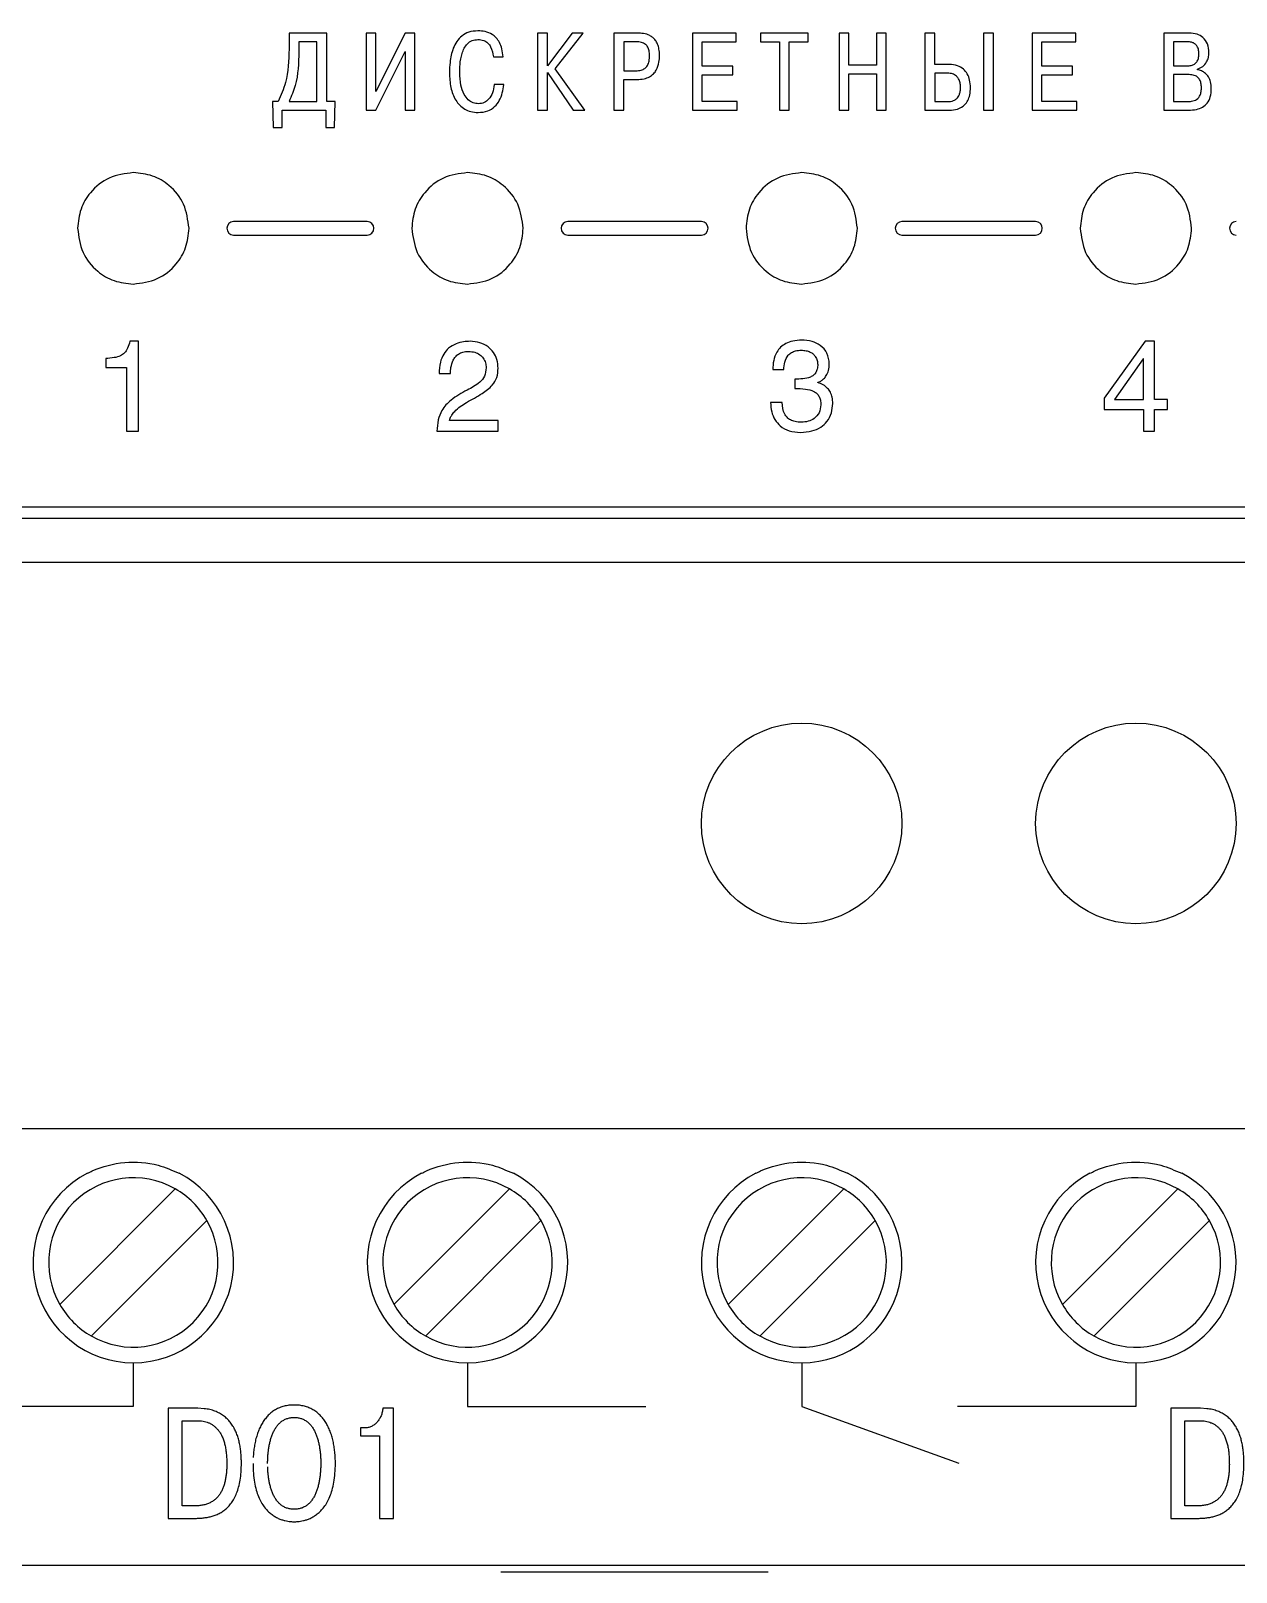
# Model space of a CAD drawing. Header units: millimetres. Extents: x 3520 to 8864, y 403 to 1747.
# Drawn here: x 5606.79 to 5633.84, y 1206.85 to 1241.43 of the extents above; entities that cross this region are included whole.
import ezdxf
from ezdxf.lldxf.tags import DXFTag

# ---------------------------------------------------------------- set-up
doc = ezdxf.new("R2010")
doc.units = ezdxf.units.MM
tags = doc.linetypes.add('New Line1', pattern=[0.8, 0.5, -0.3]).pattern_tags.tags
tags[6:7] = [DXFTag(74, 4), DXFTag(75, 0), DXFTag(340, '0'), DXFTag(46, 1.0), DXFTag(50, 0.0), DXFTag(44, 0.0), DXFTag(45, 0.0)]
tags[4:5] = [DXFTag(74, 4), DXFTag(75, 0), DXFTag(340, '0'), DXFTag(46, 1.0), DXFTag(50, 0.0), DXFTag(44, 0.0), DXFTag(45, 0.0)]

msp = doc.modelspace()

# ---------------------------------------------------------------- linework, layer by layer
for p, q in [((5613.433, 1241.38), (5612.586, 1241.38)), ((5612.586, 1241.38), (5612.586, 1241.024)), ((5613.213, 1241.185), (5612.806, 1241.185)), ((5612.806, 1241.185), (5612.806, 1240.97)), ((5613.213, 1239.846), (5613.213, 1241.185)), ((5613.433, 1239.846), (5613.433, 1241.38)), ((5614.537, 1241.38), (5614.317, 1241.38)), ((5614.317, 1241.38), (5614.317, 1239.651)), ((5614.537, 1240.071), (5614.537, 1241.38)), ((5615.196, 1241.38), (5614.537, 1240.071)), ((5615.413, 1241.38), (5615.196, 1241.38)), ((5615.413, 1239.651), (5615.413, 1241.38)), ((5618.384, 1241.38), (5618.164, 1241.38)), ((5618.164, 1241.38), (5618.164, 1239.651)), ((5618.384, 1240.644), (5618.384, 1241.38)), ((5618.937, 1241.38), (5618.384, 1240.644)), ((5618.559, 1240.58), (5619.184, 1241.38)), ((5619.184, 1241.38), (5618.937, 1241.38)), ((5619.878, 1241.38), (5619.878, 1239.651)), ((5620.409, 1241.38), (5619.878, 1241.38)), ((5620.098, 1241.185), (5620.098, 1240.535)), ((5620.374, 1241.185), (5620.098, 1241.185)), ((5622.619, 1241.38), (5621.641, 1241.38)), ((5621.641, 1241.38), (5621.641, 1239.651)), ((5621.861, 1240.642), (5621.861, 1241.185)), ((5621.861, 1241.185), (5622.619, 1241.185)), ((5622.619, 1241.185), (5622.619, 1241.38)), ((5624.237, 1241.38), (5623.167, 1241.38)), ((5623.167, 1241.38), (5623.167, 1241.185)), ((5623.167, 1241.185), (5623.592, 1241.185)), ((5623.592, 1241.185), (5623.592, 1239.651)), ((5623.812, 1239.651), (5623.812, 1241.185)), ((5623.812, 1241.185), (5624.237, 1241.185)), ((5624.237, 1241.185), (5624.237, 1241.38)), ((5625.15, 1241.38), (5624.931, 1241.38)), ((5624.931, 1241.38), (5624.931, 1239.651)), ((5625.15, 1240.659), (5625.15, 1241.38)), ((5625.988, 1241.38), (5625.768, 1241.38)), ((5625.768, 1241.38), (5625.768, 1240.659)), ((5625.988, 1239.651), (5625.988, 1241.38)), ((5627.079, 1241.38), (5626.859, 1241.38)), ((5626.859, 1241.38), (5626.859, 1239.651)), ((5627.079, 1240.676), (5627.079, 1241.38)), ((5628.173, 1241.38), (5628.173, 1239.651)), ((5628.393, 1241.38), (5628.173, 1241.38)), ((5628.393, 1239.651), (5628.393, 1241.38)), ((5630.242, 1241.38), (5629.264, 1241.38)), ((5629.264, 1241.38), (5629.264, 1239.651)), ((5629.484, 1240.642), (5629.484, 1241.185)), ((5629.484, 1241.185), (5630.242, 1241.185)), ((5630.242, 1241.185), (5630.242, 1241.38)), ((5632.218, 1241.38), (5632.218, 1239.651)), ((5632.791, 1241.38), (5632.218, 1241.38)), ((5632.752, 1241.185), (5632.438, 1241.185)), ((5632.438, 1241.185), (5632.438, 1240.647)), ((5614.532, 1239.651), (5615.194, 1240.97)), ((5615.194, 1240.97), (5615.194, 1239.651)), ((5617.172, 1240.847), (5617.391, 1240.847)), ((5618.384, 1239.651), (5618.384, 1240.496)), ((5618.384, 1240.496), (5618.962, 1239.651)), ((5619.226, 1239.651), (5618.559, 1240.58)), ((5620.098, 1240.535), (5620.374, 1240.535)), ((5622.55, 1240.642), (5621.861, 1240.642)), ((5621.861, 1239.846), (5621.861, 1240.447)), ((5621.861, 1240.447), (5622.55, 1240.447)), ((5622.55, 1240.447), (5622.55, 1240.642)), ((5625.768, 1240.659), (5625.15, 1240.659)), ((5625.15, 1240.464), (5625.768, 1240.464)), ((5625.15, 1239.651), (5625.15, 1240.464)), ((5625.768, 1240.464), (5625.768, 1239.651)), ((5627.412, 1240.676), (5627.079, 1240.676)), ((5627.368, 1240.481), (5627.079, 1240.481)), ((5627.079, 1240.481), (5627.079, 1239.846)), ((5630.173, 1240.642), (5629.484, 1240.642)), ((5629.484, 1239.846), (5629.484, 1240.447)), ((5629.484, 1240.447), (5630.173, 1240.447)), ((5630.173, 1240.447), (5630.173, 1240.642)), ((5632.438, 1240.647), (5632.744, 1240.647)), ((5632.757, 1240.451), (5632.438, 1240.451)), ((5632.438, 1240.451), (5632.438, 1239.846)), ((5632.974, 1240.56), (5632.974, 1240.572)), ((5617.409, 1240.224), (5617.189, 1240.224)), ((5620.098, 1239.651), (5620.098, 1240.34)), ((5620.098, 1240.34), (5620.394, 1240.34)), ((5612.218, 1239.846), (5612.232, 1239.261)), ((5612.341, 1239.846), (5612.218, 1239.846)), ((5612.586, 1239.846), (5613.213, 1239.846)), ((5613.623, 1239.846), (5613.433, 1239.846)), ((5613.608, 1239.261), (5613.623, 1239.846)), ((5622.641, 1239.846), (5621.861, 1239.846)), ((5622.641, 1239.651), (5622.641, 1239.846)), ((5627.079, 1239.846), (5627.385, 1239.846)), ((5630.265, 1239.846), (5629.484, 1239.846)), ((5630.265, 1239.651), (5630.265, 1239.846)), ((5632.438, 1239.846), (5632.757, 1239.846)), ((5612.43, 1239.261), (5612.43, 1239.651)), ((5612.43, 1239.651), (5613.411, 1239.651)), ((5613.411, 1239.651), (5613.411, 1239.261)), ((5614.317, 1239.651), (5614.532, 1239.651)), ((5615.194, 1239.651), (5615.413, 1239.651)), ((5618.164, 1239.651), (5618.384, 1239.651)), ((5618.962, 1239.651), (5619.226, 1239.651)), ((5619.878, 1239.651), (5620.098, 1239.651)), ((5621.641, 1239.651), (5622.641, 1239.651)), ((5623.592, 1239.651), (5623.812, 1239.651)), ((5624.931, 1239.651), (5625.15, 1239.651)), ((5625.768, 1239.651), (5625.988, 1239.651)), ((5626.859, 1239.651), (5627.412, 1239.651)), ((5628.173, 1239.651), (5628.393, 1239.651)), ((5629.264, 1239.651), (5630.265, 1239.651)), ((5632.218, 1239.651), (5632.771, 1239.651)), ((5612.232, 1239.261), (5612.43, 1239.261)), ((5613.411, 1239.261), (5613.608, 1239.261)), ((5614.342, 1237.151), (5611.342, 1237.151)), ((5621.842, 1237.151), (5618.842, 1237.151)), ((5629.342, 1237.151), (5626.342, 1237.151)), ((5611.342, 1236.851), (5614.342, 1236.851)), ((5618.842, 1236.851), (5621.842, 1236.851)), ((5626.342, 1236.851), (5629.342, 1236.851)), ((5609.21, 1234.466), (5609.015, 1234.466)), ((5609.21, 1232.45), (5609.21, 1234.466)), ((5631.802, 1234.466), (5630.88, 1233.187)), ((5632.008, 1234.466), (5631.802, 1234.466)), ((5632.008, 1233.159), (5632.008, 1234.466)), ((5608.473, 1234.08), (5608.473, 1233.879)), ((5608.473, 1233.879), (5608.941, 1233.879)), ((5608.941, 1233.879), (5608.941, 1232.45)), ((5623.442, 1233.832), (5623.689, 1233.832)), ((5631.753, 1234.072), (5631.11, 1233.159)), ((5631.759, 1234.072), (5631.753, 1234.072)), ((5631.759, 1233.159), (5631.759, 1234.072)), ((5615.955, 1233.743), (5616.207, 1233.743)), ((5623.935, 1233.62), (5623.935, 1233.41)), ((5624.454, 1233.54), (5624.454, 1233.546)), ((5630.88, 1233.187), (5630.88, 1232.94)), ((5631.11, 1233.159), (5631.759, 1233.159)), ((5632.303, 1233.159), (5632.008, 1233.159)), ((5632.303, 1232.94), (5632.303, 1233.159)), ((5623.652, 1233.095), (5623.394, 1233.095)), ((5630.88, 1232.94), (5631.759, 1232.94)), ((5631.759, 1232.94), (5631.759, 1232.45)), ((5632.008, 1232.45), (5632.008, 1232.94)), ((5632.008, 1232.94), (5632.303, 1232.94)), ((5608.941, 1232.45), (5609.21, 1232.45)), ((5615.904, 1232.45), (5617.28, 1232.45)), ((5617.28, 1232.688), (5616.188, 1232.688)), ((5617.28, 1232.45), (5617.28, 1232.688)), ((5631.759, 1232.45), (5632.008, 1232.45)), ((5604.242, 1230.751), (5668.942, 1230.751)), ((5568.842, 1230.5), (5671.842, 1230.5)), ((5672.842, 1229.5), (5567.842, 1229.5)), ((5672.842, 1216.8), (5585.342, 1216.8)), ((5610.034, 1215.45), (5607.442, 1212.857)), ((5617.534, 1215.45), (5614.942, 1212.857)), ((5625.034, 1215.45), (5622.442, 1212.857)), ((5632.534, 1215.45), (5629.942, 1212.857)), ((5608.149, 1212.15), (5610.741, 1214.743)), ((5615.649, 1212.15), (5618.241, 1214.743)), ((5623.149, 1212.15), (5625.741, 1214.743)), ((5630.649, 1212.15), (5633.241, 1214.743)), ((5609.092, 1211.53), (5609.092, 1210.572)), ((5616.592, 1211.53), (5616.592, 1210.572)), ((5624.092, 1211.53), (5624.092, 1210.572)), ((5631.592, 1211.53), (5631.592, 1210.572)), ((5609.092, 1210.572), (5605.092, 1210.572)), ((5609.874, 1210.528), (5609.874, 1208.058)), ((5610.54, 1210.528), (5609.874, 1210.528)), ((5610.682, 1210.52), (5610.54, 1210.528)), ((5614.932, 1210.528), (5614.692, 1210.528)), ((5614.932, 1208.058), (5614.932, 1210.528)), ((5616.592, 1210.572), (5620.592, 1210.572)), ((5624.092, 1210.572), (5627.619, 1209.301)), ((5631.592, 1210.572), (5627.592, 1210.572)), ((5633.04, 1210.528), (5632.374, 1210.528)), ((5632.374, 1210.528), (5632.374, 1208.058)), ((5633.182, 1210.52), (5633.04, 1210.528)), ((5610.187, 1208.337), (5610.187, 1210.249)), ((5610.187, 1210.249), (5610.53, 1210.249)), ((5614.188, 1210.087), (5614.188, 1209.914)), ((5614.276, 1210.087), (5614.188, 1210.087)), ((5614.318, 1210.089), (5614.276, 1210.087)), ((5632.687, 1208.337), (5632.687, 1210.249)), ((5632.687, 1210.249), (5633.03, 1210.249)), ((5614.188, 1209.914), (5614.618, 1209.914)), ((5614.618, 1209.914), (5614.618, 1208.058)), ((5610.456, 1208.337), (5610.187, 1208.337)), ((5610.559, 1208.342), (5610.456, 1208.337)), ((5632.956, 1208.337), (5632.687, 1208.337)), ((5633.059, 1208.342), (5632.956, 1208.337)), ((5609.874, 1208.058), (5610.449, 1208.058)), ((5614.618, 1208.058), (5614.932, 1208.058)), ((5632.374, 1208.058), (5632.949, 1208.058)), ((5672.842, 1207), (5567.842, 1207))]:
    msp.add_line(p, q)
at = {"linetype": 'New Line1', "lineweight": 25, "ltscale": 5}
msp.add_line((5623.342, 1206.852), (5617.342, 1206.852), dxfattribs=at)
for centre in [(5624.092, 1223.65), (5631.592, 1223.65)]:
    msp.add_circle(centre, 2.25)
for centre, radius, start, end in [((5611.342, 1237.001), 0.15, 90, 270), ((5614.342, 1237.001), 0.15, 270, 90), ((5618.842, 1237.001), 0.15, 90, 270), ((5621.842, 1237.001), 0.15, 270, 90), ((5626.342, 1237.001), 0.15, 90, 270), ((5629.342, 1237.001), 0.15, 270, 90), ((5633.843, 1237.001), 0.15, 90, 270), ((5609.092, 1213.8), 2.25, 117.266, 62.734), ((5609.092, 1213.8), 1.9, 60.2575, 209.7425), ((5616.592, 1213.8), 2.25, 117.266, 62.734), ((5616.592, 1213.8), 1.9, 60.2575, 209.7425), ((5624.092, 1213.8), 2.25, 117.266, 62.734), ((5624.092, 1213.8), 1.9, 60.2575, 209.7425), ((5631.592, 1213.8), 2.25, 117.266, 62.734), ((5631.592, 1213.8), 1.9, 60.2575, 209.7425), ((5609.092, 1213.8), 1.9, 29.7425, 60.2575), ((5616.592, 1213.8), 1.9, 29.7425, 60.2575), ((5624.092, 1213.8), 1.9, 29.7425, 60.2575), ((5631.592, 1213.8), 1.9, 29.7425, 60.2575), ((5609.092, 1213.8), 1.9, 240.2575, 29.7425), ((5616.592, 1213.8), 1.9, 240.2575, 29.7425), ((5624.092, 1213.8), 1.9, 240.2575, 29.7425), ((5631.592, 1213.8), 1.9, 240.2575, 29.7425), ((5609.092, 1213.8), 1.9, 209.7425, 240.2575), ((5616.592, 1213.8), 1.9, 209.7425, 240.2575), ((5624.092, 1213.8), 1.9, 209.7425, 240.2575), ((5631.592, 1213.8), 1.9, 209.7425, 240.2575)]:
    msp.add_arc(centre, radius, start, end)
for points, knots in [([(5616.826, 1241.432), (5616.756, 1241.426), (5616.626, 1241.417), (5616.46, 1241.324), (5616.345, 1241.193), (5616.246, 1240.995), (5616.194, 1240.753), (5616.188, 1240.566), (5616.186, 1240.486)], [0, 0, 0, 0, 0.161713, 0.300165, 0.431417, 0.562529, 0.814319, 1, 1, 1, 1]), ([(5617.391, 1240.847), (5617.385, 1240.908), (5617.373, 1241.02), (5617.318, 1241.166), (5617.241, 1241.277), (5617.133, 1241.366), (5616.991, 1241.423), (5616.88, 1241.429), (5616.826, 1241.432)], [0, 0, 0, 0, 0.201899, 0.367681, 0.509008, 0.636271, 0.823184, 1, 1, 1, 1]), ([(5616.416, 1240.496), (5616.417, 1240.556), (5616.421, 1240.7), (5616.459, 1240.925), (5616.552, 1241.12), (5616.694, 1241.224), (5616.78, 1241.232), (5616.826, 1241.237)], [0, 0, 0, 0, 0.1910971, 0.4594365, 0.7267362, 0.8563437, 1, 1, 1, 1]), ([(5616.826, 1241.237), (5616.87, 1241.233), (5616.951, 1241.227), (5617.051, 1241.162), (5617.141, 1241.039), (5617.159, 1240.925), (5617.172, 1240.847)], [0, 0, 0, 0, 0.226411, 0.416246, 0.596316, 1, 1, 1, 1]), ([(5620.678, 1240.879), (5620.677, 1240.915), (5620.674, 1240.98), (5620.643, 1241.068), (5620.584, 1241.138), (5620.489, 1241.18), (5620.415, 1241.183), (5620.374, 1241.185)], [0, 0, 0, 0, 0.216063, 0.394337, 0.554625, 0.754685, 1, 1, 1, 1]), ([(5620.9, 1240.884), (5620.899, 1240.93), (5620.895, 1241.015), (5620.864, 1241.128), (5620.816, 1241.217), (5620.755, 1241.282), (5620.665, 1241.34), (5620.547, 1241.375), (5620.453, 1241.379), (5620.409, 1241.38)], [0, 0, 0, 0, 0.173448, 0.316462, 0.438081, 0.546577, 0.648051, 0.835501, 1, 1, 1, 1]), ([(5633.006, 1240.916), (5633.004, 1240.95), (5633.001, 1241.02), (5632.961, 1241.105), (5632.899, 1241.155), (5632.832, 1241.181), (5632.78, 1241.183), (5632.752, 1241.185)], [0, 0, 0, 0, 0.245687, 0.495905, 0.636613, 0.799032, 1, 1, 1, 1]), ([(5633.231, 1240.94), (5633.226, 1241.008), (5633.216, 1241.135), (5633.11, 1241.287), (5632.958, 1241.369), (5632.85, 1241.376), (5632.791, 1241.38)], [0, 0, 0, 0, 0.284917, 0.539875, 0.750473, 1, 1, 1, 1]), ([(5612.586, 1241.024), (5612.58, 1240.768), (5612.569, 1240.358), (5612.404, 1239.986), (5612.341, 1239.846)], [0, 0, 0, 0, 0.624582, 1, 1, 1, 1]), ([(5612.806, 1240.97), (5612.8, 1240.71), (5612.792, 1240.32), (5612.637, 1239.965), (5612.586, 1239.846)], [0, 0, 0, 0, 0.666402, 1, 1, 1, 1]), ([(5620.374, 1240.535), (5620.413, 1240.537), (5620.482, 1240.541), (5620.573, 1240.582), (5620.638, 1240.654), (5620.674, 1240.758), (5620.677, 1240.836), (5620.678, 1240.879)], [0, 0, 0, 0, 0.216064, 0.391417, 0.552836, 0.758015, 1, 1, 1, 1]), ([(5620.394, 1240.34), (5620.448, 1240.343), (5620.545, 1240.348), (5620.674, 1240.394), (5620.768, 1240.463), (5620.849, 1240.571), (5620.895, 1240.717), (5620.899, 1240.832), (5620.9, 1240.884)], [0, 0, 0, 0, 0.189427, 0.342843, 0.474292, 0.594641, 0.817378, 1, 1, 1, 1]), ([(5632.744, 1240.647), (5632.775, 1240.648), (5632.831, 1240.651), (5632.906, 1240.681), (5632.965, 1240.735), (5633.001, 1240.817), (5633.004, 1240.881), (5633.006, 1240.916)], [0, 0, 0, 0, 0.212516, 0.391043, 0.555034, 0.758834, 1, 1, 1, 1]), ([(5632.974, 1240.572), (5633.017, 1240.589), (5633.101, 1240.621), (5633.18, 1240.723), (5633.224, 1240.831), (5633.228, 1240.904), (5633.231, 1240.94)], [0, 0, 0, 0, 0.280489, 0.551919, 0.77165, 1, 1, 1, 1]), ([(5616.186, 1240.486), (5616.192, 1240.377), (5616.203, 1240.165), (5616.308, 1239.872), (5616.483, 1239.686), (5616.67, 1239.609), (5616.775, 1239.603), (5616.831, 1239.599)], [0, 0, 0, 0, 0.266708, 0.514477, 0.744534, 0.865179, 1, 1, 1, 1]), ([(5616.838, 1239.795), (5616.798, 1239.799), (5616.714, 1239.808), (5616.599, 1239.885), (5616.499, 1240.021), (5616.427, 1240.232), (5616.42, 1240.4), (5616.416, 1240.496)], [0, 0, 0, 0, 0.133846, 0.276366, 0.44166, 0.684742, 1, 1, 1, 1]), ([(5627.657, 1240.165), (5627.655, 1240.2), (5627.652, 1240.264), (5627.62, 1240.352), (5627.563, 1240.424), (5627.476, 1240.474), (5627.405, 1240.478), (5627.368, 1240.481)], [0, 0, 0, 0, 0.213658, 0.399105, 0.568703, 0.770298, 1, 1, 1, 1]), ([(5627.879, 1240.158), (5627.876, 1240.214), (5627.871, 1240.321), (5627.817, 1240.465), (5627.725, 1240.582), (5627.584, 1240.663), (5627.472, 1240.672), (5627.412, 1240.676)], [0, 0, 0, 0, 0.2158609, 0.4033636, 0.5744742, 0.7754979, 1, 1, 1, 1]), ([(5633.063, 1240.153), (5633.061, 1240.188), (5633.059, 1240.253), (5633.028, 1240.34), (5632.968, 1240.408), (5632.872, 1240.447), (5632.798, 1240.45), (5632.757, 1240.451)], [0, 0, 0, 0, 0.215792, 0.39193, 0.550351, 0.750999, 1, 1, 1, 1]), ([(5633.285, 1240.133), (5633.282, 1240.184), (5633.277, 1240.276), (5633.228, 1240.395), (5633.155, 1240.481), (5633.069, 1240.536), (5633.004, 1240.553), (5632.974, 1240.56)], [0, 0, 0, 0, 0.264208, 0.475618, 0.65482, 0.840466, 1, 1, 1, 1]), ([(5616.831, 1239.599), (5616.904, 1239.605), (5617.04, 1239.616), (5617.206, 1239.721), (5617.355, 1239.918), (5617.387, 1240.1), (5617.409, 1240.224)], [0, 0, 0, 0, 0.231494, 0.424624, 0.605578, 1, 1, 1, 1]), ([(5617.189, 1240.224), (5617.181, 1240.163), (5617.165, 1240.045), (5617.082, 1239.903), (5616.968, 1239.811), (5616.882, 1239.8), (5616.838, 1239.795)], [0, 0, 0, 0, 0.301767, 0.581305, 0.787622, 1, 1, 1, 1]), ([(5627.385, 1239.846), (5627.402, 1239.847), (5627.441, 1239.848), (5627.505, 1239.865), (5627.563, 1239.9), (5627.606, 1239.95), (5627.634, 1240.006), (5627.654, 1240.08), (5627.656, 1240.135), (5627.657, 1240.165)], [0, 0, 0, 0, 0.104505, 0.246066, 0.412322, 0.52486, 0.654642, 0.80993, 1, 1, 1, 1]), ([(5627.412, 1239.651), (5627.472, 1239.656), (5627.596, 1239.664), (5627.742, 1239.75), (5627.827, 1239.871), (5627.872, 1240.003), (5627.877, 1240.102), (5627.879, 1240.158)], [0, 0, 0, 0, 0.228274, 0.473384, 0.618385, 0.788972, 1, 1, 1, 1]), ([(5632.757, 1239.846), (5632.795, 1239.848), (5632.874, 1239.85), (5632.971, 1239.895), (5633.029, 1239.969), (5633.058, 1240.052), (5633.061, 1240.117), (5633.063, 1240.153)], [0, 0, 0, 0, 0.230814, 0.472881, 0.614129, 0.783478, 1, 1, 1, 1]), ([(5632.771, 1239.651), (5632.832, 1239.654), (5632.941, 1239.659), (5633.089, 1239.712), (5633.203, 1239.809), (5633.275, 1239.956), (5633.282, 1240.071), (5633.285, 1240.133)], [0, 0, 0, 0, 0.223465, 0.408453, 0.57334, 0.770993, 1, 1, 1, 1]), ([(5609.092, 1238.251), (5608.906, 1238.227), (5608.54, 1238.179), (5608.133, 1237.845), (5607.886, 1237.437), (5607.857, 1237.148), (5607.842, 1237.001)], [0, 0, 0, 0, 0.283452, 0.558, 0.77529, 1, 1, 1, 1]), ([(5610.342, 1237.001), (5610.317, 1237.187), (5610.27, 1237.553), (5609.936, 1237.959), (5609.528, 1238.206), (5609.239, 1238.236), (5609.092, 1238.251)], [0, 0, 0, 0, 0.283453, 0.558002, 0.775291, 1, 1, 1, 1]), ([(5616.592, 1238.251), (5616.406, 1238.227), (5616.04, 1238.179), (5615.633, 1237.845), (5615.386, 1237.437), (5615.357, 1237.148), (5615.342, 1237.001)], [0, 0, 0, 0, 0.2834515, 0.5580022, 0.7752907, 1, 1, 1, 1]), ([(5617.842, 1237.001), (5617.817, 1237.187), (5617.77, 1237.553), (5617.436, 1237.959), (5617.028, 1238.206), (5616.739, 1238.236), (5616.592, 1238.251)], [0, 0, 0, 0, 0.283452, 0.558002, 0.775291, 1, 1, 1, 1]), ([(5624.092, 1238.251), (5623.906, 1238.227), (5623.54, 1238.179), (5623.133, 1237.845), (5622.886, 1237.437), (5622.857, 1237.148), (5622.842, 1237.001)], [0, 0, 0, 0, 0.283453, 0.558002, 0.77529, 1, 1, 1, 1]), ([(5625.342, 1237.001), (5625.317, 1237.187), (5625.27, 1237.553), (5624.936, 1237.959), (5624.528, 1238.206), (5624.239, 1238.236), (5624.092, 1238.251)], [0, 0, 0, 0, 0.283452, 0.558002, 0.775291, 1, 1, 1, 1]), ([(5631.592, 1238.251), (5631.406, 1238.227), (5631.04, 1238.179), (5630.633, 1237.845), (5630.386, 1237.437), (5630.357, 1237.148), (5630.342, 1237.001)], [0, 0, 0, 0, 0.283453, 0.558002, 0.77529, 1, 1, 1, 1]), ([(5632.842, 1237.001), (5632.817, 1237.187), (5632.77, 1237.553), (5632.436, 1237.959), (5632.028, 1238.206), (5631.739, 1238.236), (5631.592, 1238.251)], [0, 0, 0, 0, 0.283452, 0.558002, 0.775293, 1, 1, 1, 1]), ([(5607.842, 1237.001), (5607.866, 1236.815), (5607.914, 1236.449), (5608.248, 1236.042), (5608.656, 1235.795), (5608.945, 1235.766), (5609.092, 1235.751)], [0, 0, 0, 0, 0.283453, 0.558004, 0.775293, 1, 1, 1, 1]), ([(5609.092, 1235.751), (5609.278, 1235.775), (5609.644, 1235.823), (5610.05, 1236.157), (5610.297, 1236.565), (5610.327, 1236.854), (5610.342, 1237.001)], [0, 0, 0, 0, 0.2834551, 0.5580019, 0.7752919, 1, 1, 1, 1]), ([(5615.342, 1237.001), (5615.366, 1236.815), (5615.414, 1236.449), (5615.748, 1236.042), (5616.155, 1235.795), (5616.445, 1235.766), (5616.592, 1235.751)], [0, 0, 0, 0, 0.283452, 0.558002, 0.77529, 1, 1, 1, 1]), ([(5616.592, 1235.751), (5616.778, 1235.775), (5617.144, 1235.823), (5617.55, 1236.157), (5617.797, 1236.565), (5617.827, 1236.854), (5617.842, 1237.001)], [0, 0, 0, 0, 0.283452, 0.558002, 0.775292, 1, 1, 1, 1]), ([(5622.842, 1237.001), (5622.866, 1236.815), (5622.914, 1236.449), (5623.248, 1236.042), (5623.656, 1235.795), (5623.945, 1235.766), (5624.092, 1235.751)], [0, 0, 0, 0, 0.283452, 0.558002, 0.77529, 1, 1, 1, 1]), ([(5624.092, 1235.751), (5624.278, 1235.775), (5624.644, 1235.823), (5625.05, 1236.157), (5625.297, 1236.565), (5625.327, 1236.854), (5625.342, 1237.001)], [0, 0, 0, 0, 0.283452, 0.558002, 0.775292, 1, 1, 1, 1]), ([(5630.342, 1237.001), (5630.366, 1236.815), (5630.414, 1236.449), (5630.748, 1236.042), (5631.156, 1235.795), (5631.445, 1235.766), (5631.592, 1235.751)], [0, 0, 0, 0, 0.283452, 0.558002, 0.77529, 1, 1, 1, 1]), ([(5631.592, 1235.751), (5631.778, 1235.775), (5632.144, 1235.823), (5632.55, 1236.157), (5632.797, 1236.565), (5632.827, 1236.854), (5632.842, 1237.001)], [0, 0, 0, 0, 0.283452, 0.5580025, 0.775291, 1, 1, 1, 1]), ([(5609.015, 1234.466), (5609, 1234.413), (5608.974, 1234.319), (5608.903, 1234.203), (5608.796, 1234.127), (5608.648, 1234.093), (5608.536, 1234.085), (5608.473, 1234.08)], [0, 0, 0, 0, 0.223093, 0.392626, 0.543094, 0.742895, 1, 1, 1, 1]), ([(5616.65, 1234.466), (5616.601, 1234.464), (5616.495, 1234.46), (5616.327, 1234.416), (5616.168, 1234.324), (5616.046, 1234.177), (5615.967, 1233.98), (5615.959, 1233.828), (5615.955, 1233.743)], [0, 0, 0, 0, 0.127107, 0.281281, 0.451577, 0.600858, 0.777309, 1, 1, 1, 1]), ([(5616.207, 1233.743), (5616.211, 1233.788), (5616.218, 1233.891), (5616.254, 1234.021), (5616.318, 1234.123), (5616.391, 1234.187), (5616.493, 1234.232), (5616.571, 1234.236), (5616.613, 1234.239)], [0, 0, 0, 0, 0.188814, 0.425259, 0.549507, 0.679395, 0.824543, 1, 1, 1, 1]), ([(5616.613, 1234.239), (5616.662, 1234.236), (5616.752, 1234.23), (5616.868, 1234.174), (5616.95, 1234.091), (5617.001, 1233.987), (5617.007, 1233.91), (5617.01, 1233.873)], [0, 0, 0, 0, 0.242566, 0.442362, 0.619776, 0.815682, 1, 1, 1, 1]), ([(5617.28, 1233.862), (5617.275, 1233.928), (5617.265, 1234.054), (5617.182, 1234.221), (5617.05, 1234.356), (5616.867, 1234.449), (5616.724, 1234.46), (5616.65, 1234.466)], [0, 0, 0, 0, 0.201883, 0.385034, 0.561686, 0.773852, 1, 1, 1, 1]), ([(5624.092, 1234.493), (5624.025, 1234.489), (5623.902, 1234.483), (5623.739, 1234.426), (5623.617, 1234.339), (5623.517, 1234.209), (5623.453, 1234.036), (5623.446, 1233.9), (5623.442, 1233.832)], [0, 0, 0, 0, 0.190292, 0.347545, 0.484758, 0.612781, 0.80882, 1, 1, 1, 1]), ([(5623.689, 1233.832), (5623.694, 1233.889), (5623.705, 1234.002), (5623.768, 1234.138), (5623.861, 1234.218), (5623.962, 1234.26), (5624.038, 1234.264), (5624.08, 1234.266)], [0, 0, 0, 0, 0.258221, 0.515467, 0.65484, 0.810837, 1, 1, 1, 1]), ([(5624.08, 1234.266), (5624.118, 1234.264), (5624.187, 1234.261), (5624.279, 1234.231), (5624.349, 1234.186), (5624.406, 1234.122), (5624.444, 1234.041), (5624.449, 1233.978), (5624.452, 1233.949)], [0, 0, 0, 0, 0.207222, 0.377829, 0.523751, 0.654458, 0.839927, 1, 1, 1, 1]), ([(5624.712, 1233.963), (5624.703, 1234.044), (5624.684, 1234.204), (5624.523, 1234.381), (5624.317, 1234.478), (5624.17, 1234.487), (5624.092, 1234.493)], [0, 0, 0, 0, 0.263856, 0.520303, 0.742307, 1, 1, 1, 1]), ([(5616.571, 1233.096), (5616.689, 1233.16), (5616.894, 1233.272), (5617.137, 1233.449), (5617.266, 1233.654), (5617.275, 1233.791), (5617.28, 1233.862)], [0, 0, 0, 0, 0.365868, 0.632985, 0.808648, 1, 1, 1, 1]), ([(5617.01, 1233.873), (5617.004, 1233.808), (5616.992, 1233.684), (5616.834, 1233.499), (5616.682, 1233.422), (5616.582, 1233.371)], [0, 0, 0, 0, 0.2723401, 0.5222291, 1, 1, 1, 1]), ([(5624.452, 1233.949), (5624.45, 1233.913), (5624.447, 1233.849), (5624.412, 1233.763), (5624.358, 1233.702), (5624.208, 1233.616), (5624.058, 1233.618), (5623.935, 1233.62)], [0, 0, 0, 0, 0.1502687, 0.2731589, 0.3833169, 0.4932705, 1, 1, 1, 1]), ([(5624.454, 1233.546), (5624.476, 1233.555), (5624.524, 1233.573), (5624.589, 1233.624), (5624.653, 1233.702), (5624.703, 1233.818), (5624.709, 1233.912), (5624.712, 1233.963)], [0, 0, 0, 0, 0.135284, 0.291356, 0.467863, 0.708324, 1, 1, 1, 1]), ([(5624.789, 1233.072), (5624.787, 1233.118), (5624.783, 1233.204), (5624.741, 1233.321), (5624.673, 1233.418), (5624.576, 1233.495), (5624.495, 1233.525), (5624.454, 1233.54)], [0, 0, 0, 0, 0.222253, 0.413258, 0.587659, 0.789283, 1, 1, 1, 1]), ([(5616.582, 1233.371), (5616.457, 1233.304), (5616.241, 1233.186), (5616.016, 1232.946), (5615.924, 1232.694), (5615.911, 1232.535), (5615.904, 1232.45)], [0, 0, 0, 0, 0.3498872, 0.6051245, 0.790512, 1, 1, 1, 1]), ([(5623.935, 1233.41), (5624.016, 1233.409), (5624.161, 1233.406), (5624.333, 1233.365), (5624.434, 1233.297), (5624.486, 1233.229), (5624.518, 1233.141), (5624.521, 1233.076), (5624.522, 1233.041)], [0, 0, 0, 0, 0.30565, 0.548332, 0.652911, 0.755654, 0.867649, 1, 1, 1, 1]), ([(5616.188, 1232.688), (5616.192, 1232.707), (5616.204, 1232.751), (5616.244, 1232.82), (5616.35, 1232.957), (5616.475, 1233.036), (5616.571, 1233.096)], [0, 0, 0, 0, 0.098441, 0.23739, 0.416032, 1, 1, 1, 1]), ([(5623.394, 1233.095), (5623.399, 1233.025), (5623.407, 1232.89), (5623.482, 1232.706), (5623.614, 1232.551), (5623.816, 1232.441), (5623.979, 1232.429), (5624.066, 1232.423)], [0, 0, 0, 0, 0.196276, 0.375316, 0.547078, 0.75782, 1, 1, 1, 1]), ([(5624.083, 1232.65), (5624.036, 1232.652), (5623.952, 1232.656), (5623.841, 1232.696), (5623.761, 1232.756), (5623.672, 1232.882), (5623.661, 1233.004), (5623.652, 1233.095)], [0, 0, 0, 0, 0.197832, 0.356831, 0.492994, 0.619634, 1, 1, 1, 1]), ([(5624.066, 1232.423), (5624.152, 1232.428), (5624.311, 1232.438), (5624.518, 1232.527), (5624.673, 1232.668), (5624.772, 1232.857), (5624.783, 1233), (5624.789, 1233.072)], [0, 0, 0, 0, 0.2364731, 0.4330296, 0.6075549, 0.8034782, 1, 1, 1, 1]), ([(5624.522, 1233.041), (5624.515, 1232.98), (5624.501, 1232.861), (5624.383, 1232.732), (5624.238, 1232.661), (5624.136, 1232.654), (5624.083, 1232.65)], [0, 0, 0, 0, 0.2756553, 0.5374115, 0.7564141, 1, 1, 1, 1]), ([(5608.061, 1215.8), (5608.097, 1215.818), (5608.358, 1215.947), (5608.894, 1216.082), (5609.58, 1216.035), (5609.967, 1215.867), (5610.122, 1215.8)], [0, 0, 0, 0, 0.057006, 0.409795, 0.762845, 1, 1, 1, 1]), ([(5615.561, 1215.8), (5615.597, 1215.818), (5615.858, 1215.947), (5616.394, 1216.082), (5617.08, 1216.035), (5617.467, 1215.867), (5617.622, 1215.8)], [0, 0, 0, 0, 0.057003, 0.409793, 0.762845, 1, 1, 1, 1]), ([(5623.061, 1215.8), (5623.097, 1215.818), (5623.358, 1215.947), (5623.894, 1216.082), (5624.58, 1216.035), (5624.967, 1215.867), (5625.122, 1215.8)], [0, 0, 0, 0, 0.057003, 0.409794, 0.762846, 1, 1, 1, 1]), ([(5630.561, 1215.8), (5630.597, 1215.818), (5630.858, 1215.947), (5631.394, 1216.082), (5632.08, 1216.035), (5632.467, 1215.867), (5632.622, 1215.8)], [0, 0, 0, 0, 0.057003, 0.409794, 0.762844, 1, 1, 1, 1])]:
    msp.add_open_spline(points, degree=3, knots=knots)
for points in [[(5610.449, 1208.058), (5610.532, 1208.06), (5610.618, 1208.065), (5610.707, 1208.075), (5610.797, 1208.091), (5610.887, 1208.116), (5610.976, 1208.149), (5611.062, 1208.193), (5611.144, 1208.249), (5611.222, 1208.319), (5611.293, 1208.404), (5611.356, 1208.504), (5611.411, 1208.623), (5611.456, 1208.76), (5611.489, 1208.918), (5611.51, 1209.097), (5611.517, 1209.3), (5611.515, 1209.409), (5611.508, 1209.519), (5611.495, 1209.628), (5611.476, 1209.736), (5611.451, 1209.841), (5611.418, 1209.943), (5611.377, 1210.04), (5611.327, 1210.131), (5611.268, 1210.215), (5611.198, 1210.292), (5611.119, 1210.36), (5611.028, 1210.417), (5610.925, 1210.464), (5610.81, 1210.499), (5610.682, 1210.52)], [(5611.778, 1209.293), (5611.787, 1209.067), (5611.812, 1208.868), (5611.851, 1208.695), (5611.902, 1208.547), (5611.963, 1208.42), (5612.032, 1208.314), (5612.107, 1208.227), (5612.185, 1208.157), (5612.266, 1208.101), (5612.345, 1208.059), (5612.423, 1208.029), (5612.496, 1208.008), (5612.563, 1207.994), (5612.621, 1207.987), (5612.668, 1207.984), (5612.703, 1207.984), (5612.738, 1207.984), (5612.785, 1207.987), (5612.843, 1207.994), (5612.91, 1208.008), (5612.983, 1208.029), (5613.06, 1208.059), (5613.14, 1208.101), (5613.22, 1208.157), (5613.299, 1208.227), (5613.374, 1208.314), (5613.443, 1208.42), (5613.503, 1208.547), (5613.554, 1208.695), (5613.593, 1208.868), (5613.618, 1209.067), (5613.627, 1209.293), (5613.624, 1209.423), (5613.614, 1209.55), (5613.598, 1209.673), (5613.575, 1209.792), (5613.545, 1209.906), (5613.508, 1210.014), (5613.463, 1210.116), (5613.411, 1210.209), (5613.351, 1210.295), (5613.284, 1210.372), (5613.208, 1210.439), (5613.124, 1210.496), (5613.032, 1210.541), (5612.931, 1210.574), (5612.821, 1210.595), (5612.703, 1210.602), (5612.584, 1210.595), (5612.475, 1210.574), (5612.374, 1210.541), (5612.282, 1210.496), (5612.198, 1210.439), (5612.122, 1210.372), (5612.055, 1210.295), (5611.995, 1210.209), (5611.943, 1210.116), (5611.898, 1210.014), (5611.861, 1209.906), (5611.831, 1209.792), (5611.808, 1209.673), (5611.791, 1209.55), (5611.782, 1209.423)], [(5612.106, 1209.293), (5612.108, 1209.376), (5612.112, 1209.461), (5612.12, 1209.548), (5612.132, 1209.636), (5612.148, 1209.723), (5612.168, 1209.808), (5612.193, 1209.891), (5612.223, 1209.97), (5612.26, 1210.043), (5612.302, 1210.111), (5612.35, 1210.171), (5612.406, 1210.223), (5612.468, 1210.265), (5612.538, 1210.297), (5612.616, 1210.316), (5612.703, 1210.323), (5612.789, 1210.316), (5612.867, 1210.297), (5612.937, 1210.265), (5613, 1210.223), (5613.055, 1210.171), (5613.104, 1210.111), (5613.146, 1210.043), (5613.182, 1209.97), (5613.213, 1209.891), (5613.238, 1209.808), (5613.258, 1209.723), (5613.274, 1209.636), (5613.285, 1209.548), (5613.293, 1209.461), (5613.298, 1209.376), (5613.299, 1209.293), (5613.298, 1209.217), (5613.294, 1209.136), (5613.287, 1209.053), (5613.277, 1208.967), (5613.262, 1208.881), (5613.243, 1208.795), (5613.22, 1208.712), (5613.19, 1208.631), (5613.155, 1208.556), (5613.113, 1208.486), (5613.065, 1208.423), (5613.009, 1208.369), (5612.945, 1208.325), (5612.873, 1208.291), (5612.793, 1208.27), (5612.703, 1208.263), (5612.613, 1208.27), (5612.532, 1208.291), (5612.46, 1208.325), (5612.397, 1208.369), (5612.341, 1208.423), (5612.292, 1208.486), (5612.251, 1208.556), (5612.215, 1208.631), (5612.186, 1208.712), (5612.162, 1208.795), (5612.143, 1208.881), (5612.129, 1208.967), (5612.118, 1209.053), (5612.111, 1209.136), (5612.108, 1209.217)], [(5614.692, 1210.528), (5614.687, 1210.483), (5614.678, 1210.44), (5614.666, 1210.398), (5614.651, 1210.358), (5614.633, 1210.319), (5614.612, 1210.283), (5614.588, 1210.249), (5614.562, 1210.217), (5614.534, 1210.189), (5614.503, 1210.163), (5614.47, 1210.141), (5614.435, 1210.122), (5614.398, 1210.107), (5614.359, 1210.096), (5614.318, 1210.089)], [(5632.949, 1208.058), (5633.032, 1208.06), (5633.118, 1208.065), (5633.207, 1208.075), (5633.297, 1208.091), (5633.387, 1208.116), (5633.476, 1208.149), (5633.562, 1208.193), (5633.644, 1208.249), (5633.722, 1208.319), (5633.793, 1208.404), (5633.856, 1208.504), (5633.911, 1208.623), (5633.956, 1208.76), (5633.989, 1208.918), (5634.01, 1209.097), (5634.017, 1209.3), (5634.015, 1209.409), (5634.008, 1209.519), (5633.995, 1209.628), (5633.976, 1209.736), (5633.951, 1209.841), (5633.918, 1209.943), (5633.877, 1210.04), (5633.827, 1210.131), (5633.768, 1210.215), (5633.698, 1210.292), (5633.619, 1210.36), (5633.528, 1210.417), (5633.425, 1210.464), (5633.31, 1210.499), (5633.182, 1210.52)], [(5610.53, 1210.249), (5610.594, 1210.247), (5610.656, 1210.239), (5610.718, 1210.225), (5610.777, 1210.205), (5610.834, 1210.178), (5610.889, 1210.143), (5610.94, 1210.101), (5610.988, 1210.05), (5611.032, 1209.991), (5611.071, 1209.923), (5611.106, 1209.845), (5611.135, 1209.757), (5611.158, 1209.658), (5611.175, 1209.548), (5611.186, 1209.427), (5611.189, 1209.293), (5611.188, 1209.193), (5611.182, 1209.096), (5611.171, 1209.003), (5611.156, 1208.915), (5611.136, 1208.831), (5611.11, 1208.752), (5611.078, 1208.679), (5611.039, 1208.611), (5610.994, 1208.551), (5610.942, 1208.496), (5610.882, 1208.449), (5610.814, 1208.41), (5610.738, 1208.379), (5610.653, 1208.356), (5610.559, 1208.342)], [(5633.03, 1210.249), (5633.094, 1210.247), (5633.156, 1210.239), (5633.218, 1210.225), (5633.277, 1210.205), (5633.334, 1210.178), (5633.389, 1210.143), (5633.44, 1210.101), (5633.488, 1210.05), (5633.532, 1209.991), (5633.571, 1209.923), (5633.606, 1209.845), (5633.635, 1209.757), (5633.658, 1209.658), (5633.675, 1209.548), (5633.686, 1209.427), (5633.689, 1209.293), (5633.688, 1209.193), (5633.682, 1209.096), (5633.671, 1209.003), (5633.656, 1208.915), (5633.636, 1208.831), (5633.61, 1208.752), (5633.578, 1208.679), (5633.539, 1208.611), (5633.494, 1208.551), (5633.442, 1208.496), (5633.382, 1208.449), (5633.314, 1208.41), (5633.238, 1208.379), (5633.153, 1208.356), (5633.059, 1208.342)]]:
    msp.add_spline(points, degree=3)

doc.saveas('drawing.dxf')
